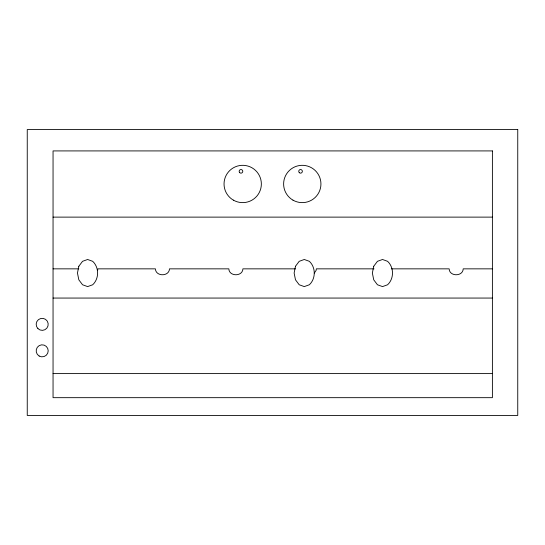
<?xml version="1.0" encoding="UTF-8"?>
<svg xmlns="http://www.w3.org/2000/svg" width="545" height="545" viewBox="0 0 545 545"><rect width="100%" height="100%" fill="white"/><g stroke="black" fill="none" stroke-linecap="round" stroke-linejoin="round"><path stroke-width="0.82" d="M97.63 270.409L97.868 268.849L155.4 268.849C155.659 276.731 169.222 276.731 169.481 268.849L228.832 268.849C229.091 276.731 242.654 276.731 242.913 268.849L295.485 268.849M314.288 273.106L316.107 270.409L316.345 268.849L373.999 268.849M53.049 217.121L492.394 217.121M53.049 268.849L78.807 268.849M391.48 268.849L449.135 268.849C449.393 276.731 462.95 276.731 463.216 268.849L492.394 268.849M53.049 298.06L492.394 298.06M53.049 373.598L492.394 373.598M78.821 266.273L77.458 273.038L78.821 279.81L82.54 284.769L87.622 286.588L92.698 284.769C99.231 278.652 99.231 267.432 92.698 261.314L87.622 259.495L82.54 261.314L78.821 266.273M295.485 266.273L294.123 273.038L295.485 279.81L299.205 284.769L304.28 286.588L309.362 284.769C315.889 278.652 315.889 267.432 309.362 261.314L304.28 259.495L299.205 261.314L295.485 266.273M373.727 266.273L372.364 273.038L373.727 279.81L377.447 284.769L382.522 286.588L387.597 284.769C394.13 278.652 394.13 267.432 387.597 261.314L382.522 259.495L377.447 261.314L373.727 266.273M517.75 129.56L27.25 129.56L27.25 415.44L517.75 415.44L517.75 129.56M492.394 150.917L53.049 150.917L53.049 397.673L492.394 397.673L492.394 150.917M292.951 200.131A18.659 18.659 0 0 0 320.937 183.972A18.659 18.659 0 0 0 292.951 167.812A18.659 18.659 0 0 0 292.951 200.131M299.3 172.649A1.805 1.805 0 0 0 302.305 171.784A1.805 1.805 0 0 0 300.057 169.611A1.805 1.805 0 0 0 299.3 172.649M233.369 200.131A18.659 18.659 0 0 0 261.355 183.972A18.659 18.659 0 0 0 233.369 167.812A18.659 18.659 0 0 0 233.369 200.131M239.718 172.649A1.805 1.805 0 0 0 242.723 171.784A1.805 1.805 0 0 0 240.474 169.611A1.805 1.805 0 0 0 239.718 172.649M39.179 356.042A6.015 6.015 0 0 0 48.205 350.83A6.015 6.015 0 0 0 39.179 345.619A6.015 6.015 0 0 0 39.179 356.042M37.932 328.608A6.015 6.015 0 0 0 48.001 325.91A6.015 6.015 0 0 0 40.63 318.539A6.015 6.015 0 0 0 37.932 328.608"/></g></svg>
